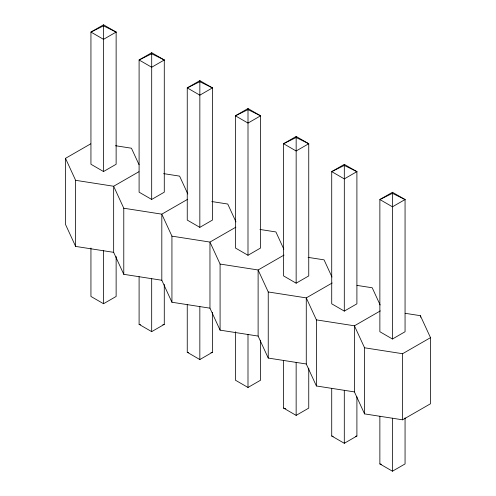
<?xml version="1.0" encoding="UTF-8"?>
<svg xmlns="http://www.w3.org/2000/svg" width="496" height="496" viewBox="0 0 496 496"><rect width="100%" height="100%" fill="white"/><g stroke="black" fill="none" stroke-linecap="round" stroke-linejoin="round"><path stroke-width="0.74" d="M103.546 24.8L103.528 171.535L116.132 164.269L116.132 32.073L103.546 24.8L90.942 32.066L90.942 164.257L103.528 171.535M151.702 52.712L151.683 199.448L164.281 192.181L164.281 59.985L151.702 52.712L139.097 59.979L139.097 192.169L151.683 199.448M199.851 80.625L199.838 227.36L212.437 220.094L212.437 87.897L199.851 80.625L187.252 87.891L187.252 220.081L199.838 227.36M248.006 108.537L247.994 255.273L260.592 248.006L260.592 115.81L248.006 108.537L235.408 115.804L235.408 247.994L247.994 255.273M296.162 136.45L296.149 283.185L308.748 275.919L308.748 143.722L296.162 136.45L283.563 143.716L283.563 275.906L296.149 283.185M344.317 164.362L344.298 311.097L356.903 303.831L356.903 171.635L344.317 164.362L331.719 171.628L331.719 303.819L344.298 311.097M392.472 192.274L392.454 339.01L405.058 331.743L405.058 199.547L392.472 192.274L379.868 199.541L379.868 331.731L392.454 339.01M90.942 248.031L90.942 296.453L103.528 303.726L116.132 296.459L116.132 256.494M139.097 276.712L139.097 324.365L151.683 331.638L164.281 324.372L164.281 284.406M187.252 304.625L187.252 352.278L199.838 359.55L212.437 352.284L212.437 312.319M235.408 331.768L235.408 380.19L247.994 387.463L260.592 380.196L260.592 340.231M283.563 360.449L283.563 408.103L296.149 415.375L308.748 408.109L308.748 368.144M331.719 388.362L331.719 436.015L344.298 443.288L356.903 436.021L356.903 396.825M379.868 416.274L379.868 463.927L392.454 471.2L405.058 463.934L405.058 417.818M405.164 313.311L420.379 315.685L430.497 337.664L430.497 403.763L402.585 419.814L364.554 413.887L354.429 391.902L316.398 385.975L306.274 363.99L268.243 358.062L258.118 336.077L220.088 330.15L209.963 308.165L171.932 302.238L161.814 280.252L123.777 274.325L113.658 252.34L75.621 246.413L65.503 224.428L65.503 158.336L90.756 143.809M138.911 171.721L113.658 186.248L75.621 180.315L65.503 158.336M187.73 199.256L161.814 214.16L123.777 208.227L113.658 186.248L113.658 252.34M235.885 227.168L209.963 242.073L171.932 236.139L161.814 214.16L161.814 280.252M284.041 255.074L258.118 269.979L220.088 264.052L209.963 242.073L209.963 308.165M332.196 282.987L306.274 297.891L268.243 291.964L258.118 269.979L258.118 336.077M380.351 310.899L354.429 325.804L316.398 319.877L306.274 297.891L306.274 363.99M354.429 391.902L354.429 325.804L364.554 347.789L402.585 353.716L430.497 337.664M162.793 324.756L164.281 324.372M210.949 352.668L212.437 352.284M355.409 436.406L356.903 436.021M115.475 145.719L131.446 148.211L139.041 164.697M163.63 173.631L179.602 176.123L187.829 193.986M211.786 201.543L227.757 204.036L235.978 221.898M259.935 229.456L275.912 231.948L283.817 249.122M308.09 257.368L324.068 259.861L331.973 277.035M357.008 285.398L372.223 287.773L380.128 304.947M139.097 324.365L140.573 324.75M187.252 352.278L188.722 352.662M283.563 408.103L285.77 408.679M331.719 436.015L333.188 436.399M379.868 463.927L381.343 464.312M420.379 315.685L420.379 317.223M402.585 353.716L402.585 419.814M392.454 418.171L392.454 471.2M364.554 347.789L364.554 413.887M344.298 390.259L344.298 443.288M316.398 319.877L316.398 385.975M296.149 362.347L296.149 415.375M268.243 291.964L268.243 358.062M247.994 334.434L247.994 387.463M220.088 264.052L220.088 330.15M199.838 306.522L199.838 359.55M171.932 236.139L171.932 302.238M151.683 278.609L151.683 331.638M123.777 208.227L123.777 274.325M103.528 250.697L103.528 303.726M75.621 180.315L75.621 246.413M116.132 32.073L103.528 39.339L90.942 32.066L103.509 25.866L116.132 32.073M164.281 59.985L151.683 67.251L139.097 59.979L151.664 53.779L164.281 59.985M212.437 87.897L199.838 95.164L187.252 87.891L199.82 81.691L212.437 87.897M260.592 115.81L247.994 123.076L235.408 115.804L247.975 109.604L260.592 115.81M308.748 143.722L296.149 150.989L283.563 143.716L296.131 137.516L308.748 143.722M356.903 171.635L344.298 178.901L331.719 171.628L344.286 165.428L356.903 171.635M405.058 199.547L392.454 206.813L379.868 199.541L392.441 193.341L405.058 199.547"/></g></svg>
